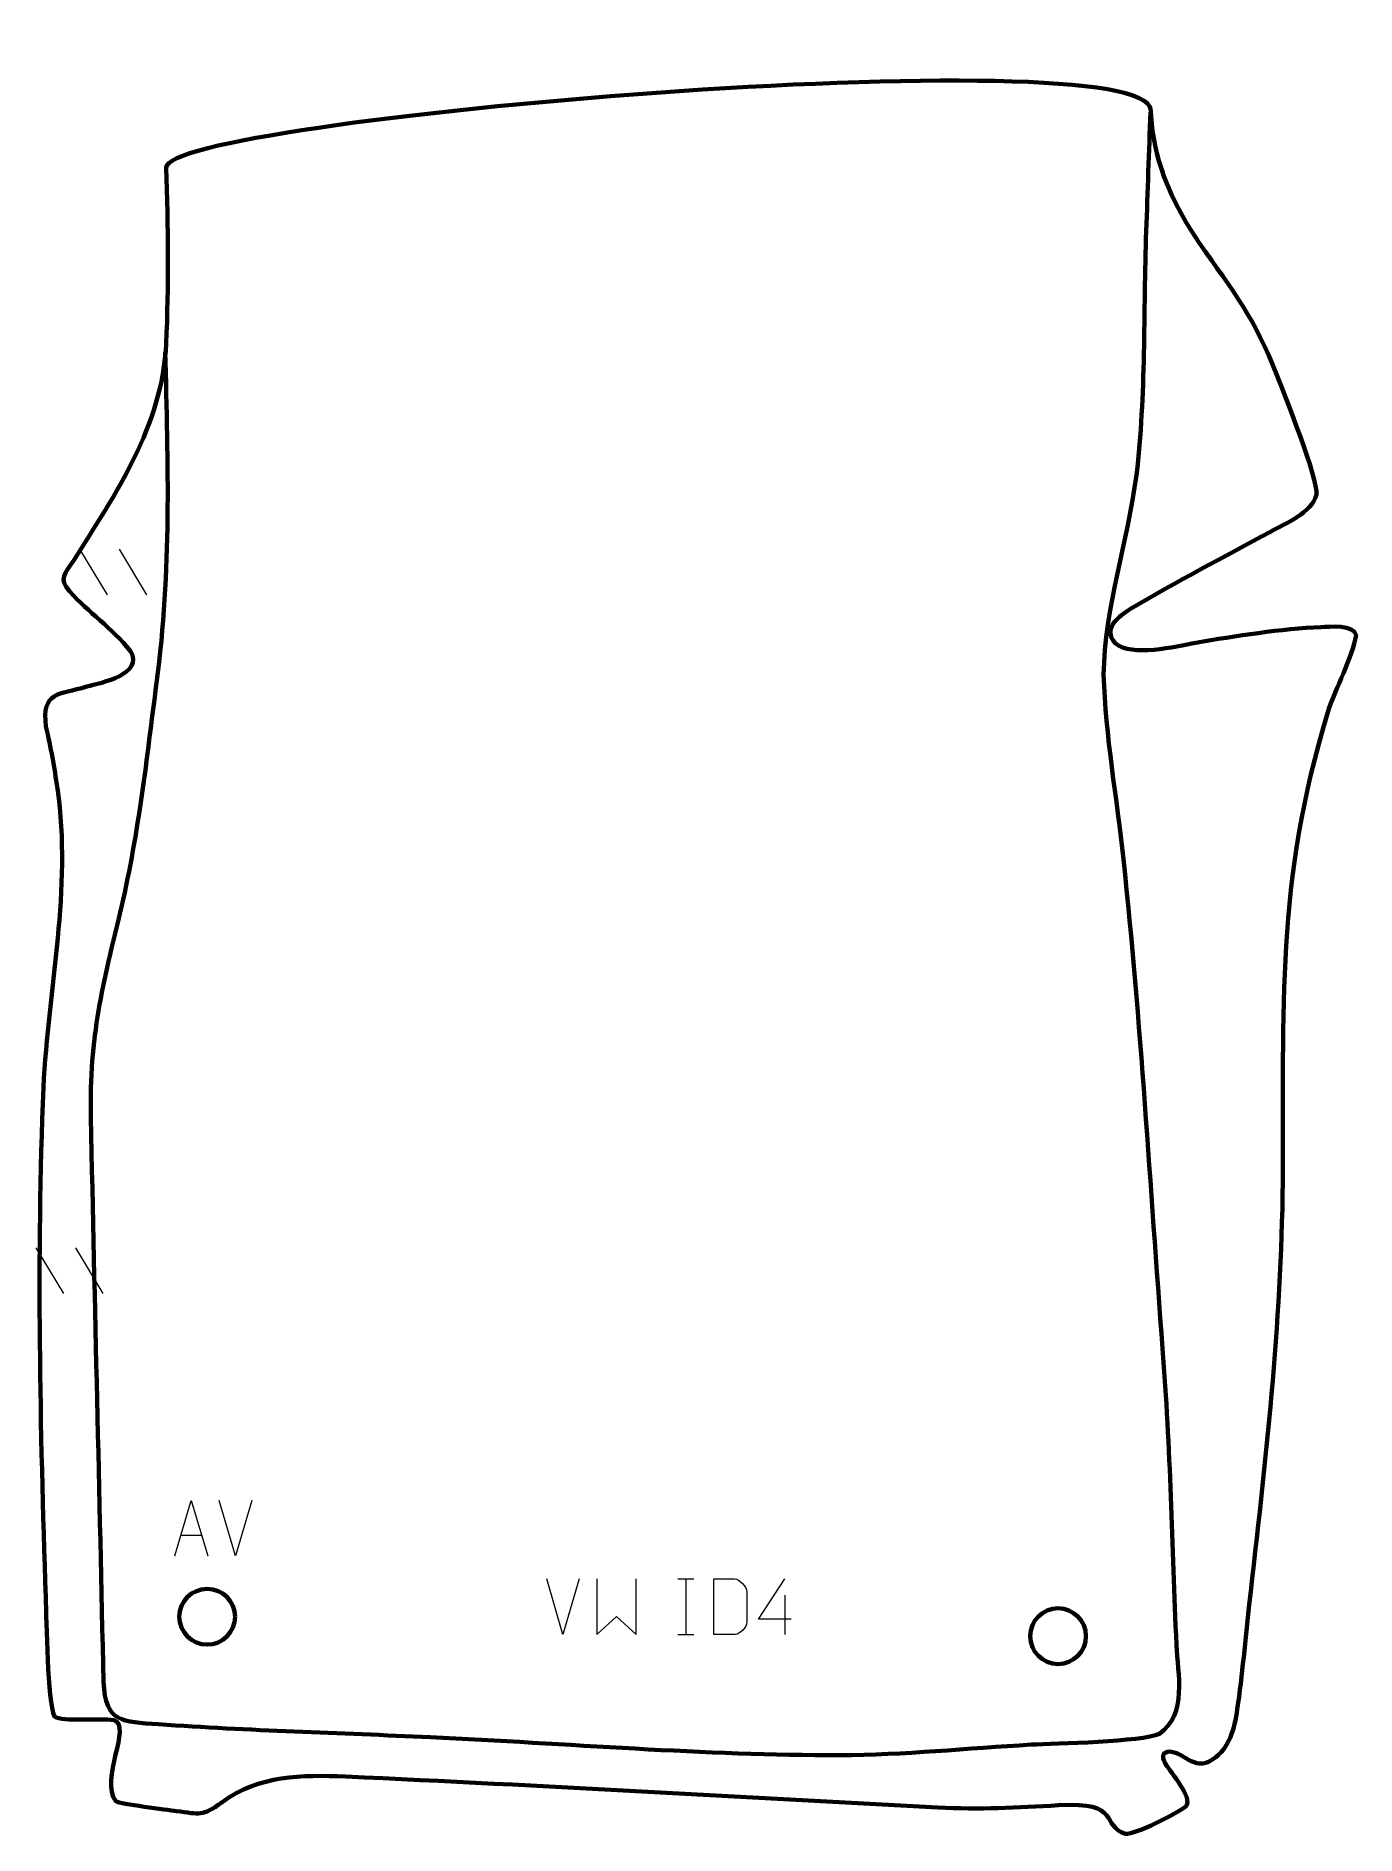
# Model space of a CAD drawing. Header units: millimetres. Extents: x -297 to 296, y -419 to 391.
import ezdxf

# ---------------------------------------------------------------- set-up
doc = ezdxf.new("R2010")
doc.units = ezdxf.units.MM
doc.header["$MEASUREMENT"] = 0
doc.layers.add('layer 1', color=7, linetype='Continuous')
doc.layers.add('layer 2', color=7, linetype='Continuous')

msp = doc.modelspace()

# ---------------------------------------------------------------- linework, layer by layer
at = {"layer": 'layer 1', "color": 142, "lineweight": 158}
msp.add_open_spline([(-239.0798, 248.6736), (-237.8629, 197.6693), (-236.2142, 150.5923), (-242.9894, 99.6728), (-242.9894, 99.6728), (-247.4952, 65.2766), (-250.8948, 33.0556), (-258.7327, -0.9461), (-258.7327, -0.9461), (-267.097, -36.1061), (-273.3388, -58.8995), (-272.5526, -95.8392), (-272.5526, -95.8392), (-270.7355, -180.4213), (-268.6979, -264.9984), (-266.855, -349.5799), (-266.855, -349.5799), (-265.981, -368.3027), (-258.4459, -367.5287), (-242.1003, -368.7018), (-242.1003, -368.7018), (-201.6191, -371.5635), (-160.5341, -372.6909), (-119.9397, -374.5289), (-119.9397, -374.5289), (-58.7733, -377.3976), (3.4128, -382.7374), (64.5626, -382.6359), (64.5626, -382.6359), (92.788, -382.5891), (122.0069, -379.4854), (150.3246, -377.9026), (150.3246, -377.9026), (161.408, -377.3508), (200.3055, -376.6929), (208.0563, -372.9847), (208.0563, -372.9847), (220.753, -364.313), (216.2271, -345.9781), (215.6711, -333.0006), (215.6711, -333.0006), (213.879, -288.3252), (212.9603, -244.4196), (209.4775, -199.7595), (209.4775, -199.7595), (203.7999, -126.5836), (199.7087, -52.5626), (191.8782, 20.3553), (191.8782, 20.3553), (188.9626, 47.507), (183.7973, 76.2078), (182.9091, 103.3228), (182.9091, 103.3228), (183.4644, 133.4353), (193.6729, 163.1856), (197.7237, 193.2063), (197.7237, 193.2063), (202.0581, 229.1323), (200.8141, 266.6752), (202.1109, 302.9532), (202.1109, 302.9532), (202.7484, 320.788), (203.3627, 338.6237), (203.9692, 356.4596)], degree=3, knots=[0, 0, 0, 0, 0.05882353, 0.05882353, 0.05882353, 0.05882353, 0.11764706, 0.11764706, 0.11764706, 0.11764706, 0.17647059, 0.17647059, 0.17647059, 0.17647059, 0.23529412, 0.23529412, 0.23529412, 0.23529412, 0.29411765, 0.29411765, 0.29411765, 0.29411765, 0.35294118, 0.35294118, 0.35294118, 0.35294118, 0.41176471, 0.41176471, 0.41176471, 0.41176471, 0.47058824, 0.47058824, 0.47058824, 0.47058824, 0.52941176, 0.52941176, 0.52941176, 0.52941176, 0.58823529, 0.58823529, 0.58823529, 0.58823529, 0.64705882, 0.64705882, 0.64705882, 0.64705882, 0.70588235, 0.70588235, 0.70588235, 0.70588235, 0.76470588, 0.76470588, 0.76470588, 0.76470588, 0.82352941, 0.82352941, 0.82352941, 0.82352941, 0.88235294, 0.88235294, 0.88235294, 0.88235294, 1, 1, 1, 1], dxfattribs=at)
at = {"layer": 'layer 1', "color": 250, "lineweight": 9}
for points in [[(-277.5968, 159.8825), (-277.5968, 159.8825), (-265.2325, 139.3382), (-265.2325, 139.3382)], [(-259.8669, 159.8825), (-259.8669, 159.8825), (-247.5026, 139.3382), (-247.5026, 139.3382)], [(-297.2129, -154.4111), (-297.2129, -154.4111), (-284.8487, -174.9554), (-284.8487, -174.9554)], [(-279.4831, -154.4111), (-279.4831, -154.4111), (-267.1187, -174.9554), (-267.1187, -174.9554)], [(-207.4571, -292.9624), (-207.4571, -292.9624), (-214.7789, -268.0088), (-214.7789, -268.0088)], [(-200.1352, -268.0088), (-200.1352, -268.0088), (-207.457, -292.9624), (-207.457, -292.9624)], [(-232.094, -283.7057), (-232.094, -283.7057), (-222.5983, -283.7057), (-222.5983, -283.7057)], [(-60.2084, -328.3092), (-60.2084, -328.3092), (-67.5302, -303.3556), (-67.5302, -303.3556)], [(-52.8865, -303.3556), (-52.8865, -303.3556), (-60.2083, -328.3092), (-60.2083, -328.3092)], [(-8.4972, -303.3555), (-8.4972, -303.3555), (-1.3291, -303.3555), (-1.3291, -303.3555)], [(-4.9132, -303.3555), (-4.9132, -303.3555), (-4.9132, -328.309), (-4.9132, -328.309)], [(39.5536, -310.6546), (39.5536, -310.6546), (39.5536, -328.3193), (39.5536, -328.3193)], [(-8.4972, -328.309), (-8.4972, -328.309), (-1.3291, -328.309), (-1.3291, -328.309)]]:
    msp.add_open_spline(points, degree=3, dxfattribs=at)
for points, knots in [([(-234.8166, -292.9551), (-234.8166, -292.9551), (-227.4456, -268.0016), (-227.4456, -268.0016), (-227.4456, -268.0016), (-227.4456, -268.0016), (-219.8757, -292.9551), (-219.8757, -292.9551)], [0, 0, 0, 0, 0.33333333, 0.33333333, 0.33333333, 0.33333333, 1, 1, 1, 1]), ([(-44.9131, -303.3533), (-44.9131, -303.3533), (-44.9131, -328.3113), (-44.9131, -328.3113), (-44.9131, -328.3113), (-44.9131, -328.3113), (-36.0704, -320.2466), (-36.0704, -320.2466), (-36.0704, -320.2466), (-36.0704, -320.2466), (-27.228, -328.3107), (-27.228, -328.3107), (-27.228, -328.3107), (-27.228, -328.3107), (-27.228, -303.3533), (-27.228, -303.3533)], [0, 0, 0, 0, 0.2, 0.2, 0.2, 0.2, 0.4, 0.4, 0.4, 0.4, 0.6, 0.6, 0.6, 0.6, 1, 1, 1, 1]), ([(7.6946, -328.2809), (10.0264, -328.2805), (14.9766, -328.3045), (17.3081, -328.3048), (17.3081, -328.3048), (19.2331, -328.4102), (22.5517, -324.8686), (22.5405, -322.8513), (22.5405, -322.8513), (22.5401, -317.0812), (22.5401, -314.9115), (22.5405, -309.1422), (22.5405, -309.1422), (22.5362, -307.0041), (19.1617, -303.344), (17.0093, -303.3575), (17.0093, -303.3575), (14.6836, -303.3575), (9.9593, -303.3575), (7.6332, -303.3575), (7.6332, -303.3575), (7.6336, -309.1044), (7.6949, -322.5336), (7.6946, -328.2809)], [0, 0, 0, 0, 0.14285714, 0.14285714, 0.14285714, 0.14285714, 0.28571429, 0.28571429, 0.28571429, 0.28571429, 0.42857143, 0.42857143, 0.42857143, 0.42857143, 0.57142857, 0.57142857, 0.57142857, 0.57142857, 0.71428571, 0.71428571, 0.71428571, 0.71428571, 1, 1, 1, 1]), ([(42.4977, -321.4157), (42.4977, -321.4157), (27.676, -321.4157), (27.676, -321.4157), (27.676, -321.4157), (27.676, -321.4157), (39.5536, -303.3452), (39.5536, -303.3452)], [0, 0, 0, 0, 0.33333333, 0.33333333, 0.33333333, 0.33333333, 1, 1, 1, 1])]:
    msp.add_open_spline(points, degree=3, knots=knots, dxfattribs=at)
at = {"layer": 'layer 1', "color": 142, "lineweight": 200}
for points in [[(-207.6799, -320.3442), (-207.6799, -313.4215), (-213.292, -307.8095), (-220.2147, -307.8095), (-220.2147, -307.8095), (-227.1375, -307.8095), (-232.7495, -313.4214), (-232.7495, -320.3442), (-232.7495, -320.3442), (-232.7496, -327.2669), (-227.1376, -332.8789), (-220.2148, -332.8789), (-220.2148, -332.8789), (-213.292, -332.8789), (-207.6799, -327.2669), (-207.6799, -320.3442)], [(-207.6799, -320.3442), (-207.6799, -313.4215), (-213.292, -307.8095), (-220.2147, -307.8095), (-220.2147, -307.8095), (-227.1375, -307.8095), (-232.7495, -313.4215), (-232.7495, -320.3442), (-232.7495, -320.3442), (-232.7496, -327.2669), (-227.1376, -332.8789), (-220.2148, -332.8789), (-220.2148, -332.8789), (-213.292, -332.8789), (-207.6799, -327.267), (-207.6799, -320.3442)], [(-207.6799, -320.3442), (-207.6799, -313.4215), (-213.292, -307.8095), (-220.2147, -307.8095), (-220.2147, -307.8095), (-227.1375, -307.8095), (-232.7495, -313.4215), (-232.7495, -320.3442), (-232.7495, -320.3442), (-232.7496, -327.2669), (-227.1376, -332.8789), (-220.2148, -332.8789), (-220.2148, -332.8789), (-213.292, -332.879), (-207.6799, -327.267), (-207.6799, -320.3442)], [(-207.6799, -320.3442), (-207.6799, -313.4215), (-213.292, -307.8095), (-220.2147, -307.8095), (-220.2147, -307.8095), (-227.1375, -307.8095), (-232.7495, -313.4215), (-232.7495, -320.3442), (-232.7495, -320.3442), (-232.7496, -327.2669), (-227.1376, -332.8789), (-220.2148, -332.8789), (-220.2148, -332.8789), (-213.292, -332.879), (-207.6799, -327.267), (-207.6799, -320.3442)], [(-207.6799, -320.3443), (-207.6799, -313.4215), (-213.292, -307.8096), (-220.2147, -307.8096), (-220.2147, -307.8096), (-227.1375, -307.8095), (-232.7495, -313.4215), (-232.7495, -320.3442), (-232.7495, -320.3442), (-232.7496, -327.2669), (-227.1376, -332.8789), (-220.2148, -332.879), (-220.2148, -332.879), (-213.292, -332.879), (-207.6799, -327.267), (-207.6799, -320.3443)], [(-207.6799, -320.3443), (-207.6799, -313.4215), (-213.292, -307.8096), (-220.2147, -307.8096), (-220.2147, -307.8096), (-227.1375, -307.8096), (-232.7495, -313.4215), (-232.7495, -320.3442), (-232.7495, -320.3442), (-232.7496, -327.267), (-227.1376, -332.8789), (-220.2148, -332.879), (-220.2148, -332.879), (-213.292, -332.879), (-207.6799, -327.267), (-207.6799, -320.3443)], [(-207.6799, -320.3443), (-207.6799, -313.4216), (-213.292, -307.8096), (-220.2147, -307.8096), (-220.2147, -307.8096), (-227.1375, -307.8096), (-232.7495, -313.4215), (-232.7495, -320.3442), (-232.7495, -320.3442), (-232.7496, -327.267), (-227.1376, -332.879), (-220.2148, -332.879), (-220.2148, -332.879), (-213.292, -332.879), (-207.6799, -327.267), (-207.6799, -320.3443)], [(-207.6799, -320.3443), (-207.6799, -313.4216), (-213.292, -307.8096), (-220.2147, -307.8096), (-220.2147, -307.8096), (-227.1375, -307.8096), (-232.7495, -313.4215), (-232.7495, -320.3443), (-232.7495, -320.3443), (-232.7496, -327.267), (-227.1376, -332.879), (-220.2148, -332.879), (-220.2148, -332.879), (-213.292, -332.879), (-207.6799, -327.267), (-207.6799, -320.3443)], [(-207.6799, -320.3443), (-207.6799, -313.4216), (-213.292, -307.8096), (-220.2147, -307.8096), (-220.2147, -307.8096), (-227.1375, -307.8096), (-232.7495, -313.4216), (-232.7495, -320.3443), (-232.7495, -320.3443), (-232.7496, -327.267), (-227.1376, -332.879), (-220.2148, -332.879), (-220.2148, -332.879), (-213.292, -332.879), (-207.6799, -327.267), (-207.6799, -320.3443)], [(-207.6799, -320.3443), (-207.6799, -313.4216), (-213.292, -307.8096), (-220.2147, -307.8096), (-220.2147, -307.8096), (-227.1375, -307.8096), (-232.7495, -313.4216), (-232.7495, -320.3443), (-232.7495, -320.3443), (-232.7496, -327.267), (-227.1376, -332.879), (-220.2148, -332.879), (-220.2148, -332.879), (-213.292, -332.879), (-207.6799, -327.2671), (-207.6799, -320.3443)], [(-207.6799, -320.3443), (-207.6799, -313.4216), (-213.292, -307.8096), (-220.2147, -307.8096), (-220.2147, -307.8096), (-227.1375, -307.8096), (-232.7495, -313.4216), (-232.7495, -320.3443), (-232.7495, -320.3443), (-232.7496, -327.267), (-227.1376, -332.879), (-220.2148, -332.879), (-220.2148, -332.879), (-213.292, -332.8791), (-207.6799, -327.2671), (-207.6799, -320.3443)], [(-207.6799, -320.3443), (-207.6799, -313.4216), (-213.292, -307.8097), (-220.2147, -307.8096), (-220.2147, -307.8096), (-227.1375, -307.8096), (-232.7495, -313.4216), (-232.7495, -320.3443), (-232.7495, -320.3443), (-232.7496, -327.267), (-227.1376, -332.879), (-220.2148, -332.879), (-220.2148, -332.879), (-213.292, -332.8791), (-207.6799, -327.2671), (-207.6799, -320.3443)], [(-207.6799, -320.3444), (-207.6799, -313.4216), (-213.292, -307.8097), (-220.2147, -307.8097), (-220.2147, -307.8097), (-227.1375, -307.8097), (-232.7495, -313.4216), (-232.7495, -320.3443), (-232.7495, -320.3443), (-232.7496, -327.267), (-227.1376, -332.879), (-220.2148, -332.8791), (-220.2148, -332.8791), (-213.292, -332.8791), (-207.6799, -327.2671), (-207.6799, -320.3444)], [(-207.6799, -320.3444), (-207.6799, -313.4217), (-213.292, -307.8097), (-220.2147, -307.8097), (-220.2147, -307.8097), (-227.1375, -307.8097), (-232.7495, -313.4216), (-232.7495, -320.3443), (-232.7495, -320.3443), (-232.7496, -327.2671), (-227.1376, -332.879), (-220.2148, -332.8791), (-220.2148, -332.8791), (-213.292, -332.8791), (-207.6799, -327.2671), (-207.6799, -320.3444)], [(-207.6799, -320.3444), (-207.6799, -313.4217), (-213.292, -307.8097), (-220.2147, -307.8097), (-220.2147, -307.8097), (-227.1375, -307.8097), (-232.7495, -313.4216), (-232.7495, -320.3444), (-232.7495, -320.3444), (-232.7496, -327.2671), (-227.1376, -332.8791), (-220.2148, -332.8791), (-220.2148, -332.8791), (-213.292, -332.8791), (-207.6799, -327.2671), (-207.6799, -320.3444)], [(-207.6799, -320.3444), (-207.6799, -313.4217), (-213.292, -307.8097), (-220.2147, -307.8097), (-220.2147, -307.8097), (-227.1375, -307.8097), (-232.7495, -313.4216), (-232.7495, -320.3444), (-232.7495, -320.3444), (-232.7496, -327.2671), (-227.1376, -332.8791), (-220.2148, -332.8791), (-220.2148, -332.8791), (-213.292, -332.8791), (-207.6799, -327.2671), (-207.6799, -320.3444)], [(-207.6799, -320.3444), (-207.6799, -313.4217), (-213.292, -307.8097), (-220.2147, -307.8097), (-220.2147, -307.8097), (-227.1375, -307.8097), (-232.7495, -313.4217), (-232.7495, -320.3444), (-232.7495, -320.3444), (-232.7496, -327.2671), (-227.1376, -332.8791), (-220.2148, -332.8791), (-220.2148, -332.8791), (-213.292, -332.8791), (-207.6799, -327.2672), (-207.6799, -320.3444)], [(-207.6799, -320.3444), (-207.6799, -313.4217), (-213.292, -307.8097), (-220.2147, -307.8097), (-220.2147, -307.8097), (-227.1375, -307.8097), (-232.7495, -313.4217), (-232.7495, -320.3444), (-232.7495, -320.3444), (-232.7496, -327.2671), (-227.1376, -332.8791), (-220.2148, -332.8791), (-220.2148, -332.8791), (-213.292, -332.8792), (-207.6799, -327.2672), (-207.6799, -320.3444)], [(-207.6799, -320.3444), (-207.6799, -313.4217), (-213.292, -307.8097), (-220.2147, -307.8097), (-220.2147, -307.8097), (-227.1375, -307.8097), (-232.7495, -313.4217), (-232.7495, -320.3444), (-232.7495, -320.3444), (-232.7496, -327.2671), (-227.1376, -332.8791), (-220.2148, -332.8791), (-220.2148, -332.8791), (-213.292, -332.8792), (-207.6799, -327.2672), (-207.6799, -320.3444)], [(-207.6799, -320.3445), (-207.6799, -313.4217), (-213.292, -307.8098), (-220.2147, -307.8098), (-220.2147, -307.8098), (-227.1375, -307.8097), (-232.7495, -313.4217), (-232.7495, -320.3444), (-232.7495, -320.3444), (-232.7496, -327.2671), (-227.1376, -332.8791), (-220.2148, -332.8792), (-220.2148, -332.8792), (-213.292, -332.8792), (-207.6799, -327.2672), (-207.6799, -320.3445)], [(-207.6799, -320.3445), (-207.6799, -313.4217), (-213.292, -307.8098), (-220.2147, -307.8098), (-220.2147, -307.8098), (-227.1375, -307.8098), (-232.7495, -313.4217), (-232.7495, -320.3444), (-232.7495, -320.3444), (-232.7496, -327.2671), (-227.1376, -332.8791), (-220.2148, -332.8792), (-220.2148, -332.8792), (-213.292, -332.8792), (-207.6799, -327.2672), (-207.6799, -320.3445)], [(174.9994, -329.1), (174.9994, -322.1773), (169.3873, -316.5653), (162.4646, -316.5653), (162.4646, -316.5653), (155.5418, -316.5653), (149.9298, -322.1772), (149.9298, -329.1), (149.9298, -329.1), (149.9297, -336.0227), (155.5417, -341.6347), (162.4645, -341.6347), (162.4645, -341.6347), (169.3873, -341.6347), (174.9994, -336.0227), (174.9994, -329.1)], [(174.9994, -329.1), (174.9994, -322.1773), (169.3873, -316.5653), (162.4646, -316.5653), (162.4646, -316.5653), (155.5418, -316.5653), (149.9298, -322.1773), (149.9298, -329.1), (149.9298, -329.1), (149.9297, -336.0227), (155.5417, -341.6347), (162.4645, -341.6347), (162.4645, -341.6347), (169.3873, -341.6347), (174.9994, -336.0228), (174.9994, -329.1)], [(174.9994, -329.1), (174.9994, -322.1773), (169.3873, -316.5653), (162.4646, -316.5653), (162.4646, -316.5653), (155.5418, -316.5653), (149.9298, -322.1773), (149.9298, -329.1), (149.9298, -329.1), (149.9297, -336.0227), (155.5417, -341.6347), (162.4645, -341.6347), (162.4645, -341.6347), (169.3873, -341.6348), (174.9994, -336.0228), (174.9994, -329.1)], [(174.9994, -329.1), (174.9994, -322.1773), (169.3873, -316.5653), (162.4646, -316.5653), (162.4646, -316.5653), (155.5418, -316.5653), (149.9298, -322.1773), (149.9298, -329.1), (149.9298, -329.1), (149.9297, -336.0227), (155.5417, -341.6347), (162.4645, -341.6347), (162.4645, -341.6347), (169.3873, -341.6348), (174.9994, -336.0228), (174.9994, -329.1)], [(174.9994, -329.1001), (174.9994, -322.1773), (169.3873, -316.5654), (162.4646, -316.5654), (162.4646, -316.5654), (155.5418, -316.5653), (149.9298, -322.1773), (149.9298, -329.1), (149.9298, -329.1), (149.9297, -336.0227), (155.5417, -341.6347), (162.4645, -341.6348), (162.4645, -341.6348), (169.3873, -341.6348), (174.9994, -336.0228), (174.9994, -329.1001)], [(174.9994, -329.1001), (174.9994, -322.1773), (169.3873, -316.5654), (162.4646, -316.5654), (162.4646, -316.5654), (155.5418, -316.5654), (149.9298, -322.1773), (149.9298, -329.1), (149.9298, -329.1), (149.9297, -336.0228), (155.5417, -341.6347), (162.4645, -341.6348), (162.4645, -341.6348), (169.3873, -341.6348), (174.9994, -336.0228), (174.9994, -329.1001)], [(174.9994, -329.1001), (174.9994, -322.1774), (169.3873, -316.5654), (162.4646, -316.5654), (162.4646, -316.5654), (155.5418, -316.5654), (149.9298, -322.1773), (149.9298, -329.1), (149.9298, -329.1), (149.9297, -336.0228), (155.5417, -341.6348), (162.4645, -341.6348), (162.4645, -341.6348), (169.3873, -341.6348), (174.9994, -336.0228), (174.9994, -329.1001)], [(174.9994, -329.1001), (174.9994, -322.1774), (169.3873, -316.5654), (162.4646, -316.5654), (162.4646, -316.5654), (155.5418, -316.5654), (149.9298, -322.1773), (149.9298, -329.1001), (149.9298, -329.1001), (149.9297, -336.0228), (155.5417, -341.6348), (162.4645, -341.6348), (162.4645, -341.6348), (169.3873, -341.6348), (174.9994, -336.0228), (174.9994, -329.1001)], [(174.9994, -329.1001), (174.9994, -322.1774), (169.3873, -316.5654), (162.4646, -316.5654), (162.4646, -316.5654), (155.5418, -316.5654), (149.9298, -322.1774), (149.9298, -329.1001), (149.9298, -329.1001), (149.9297, -336.0228), (155.5417, -341.6348), (162.4645, -341.6348), (162.4645, -341.6348), (169.3873, -341.6348), (174.9994, -336.0228), (174.9994, -329.1001)], [(174.9994, -329.1001), (174.9994, -322.1774), (169.3873, -316.5654), (162.4646, -316.5654), (162.4646, -316.5654), (155.5418, -316.5654), (149.9298, -322.1774), (149.9298, -329.1001), (149.9298, -329.1001), (149.9297, -336.0228), (155.5417, -341.6348), (162.4645, -341.6348), (162.4645, -341.6348), (169.3873, -341.6348), (174.9994, -336.0229), (174.9994, -329.1001)], [(174.9994, -329.1001), (174.9994, -322.1774), (169.3873, -316.5654), (162.4646, -316.5654), (162.4646, -316.5654), (155.5418, -316.5654), (149.9298, -322.1774), (149.9298, -329.1001), (149.9298, -329.1001), (149.9297, -336.0228), (155.5417, -341.6348), (162.4645, -341.6348), (162.4645, -341.6348), (169.3873, -341.6349), (174.9994, -336.0229), (174.9994, -329.1001)], [(174.9994, -329.1001), (174.9994, -322.1774), (169.3873, -316.5655), (162.4646, -316.5654), (162.4646, -316.5654), (155.5418, -316.5654), (149.9298, -322.1774), (149.9298, -329.1001), (149.9298, -329.1001), (149.9297, -336.0228), (155.5417, -341.6348), (162.4645, -341.6348), (162.4645, -341.6348), (169.3873, -341.6349), (174.9994, -336.0229), (174.9994, -329.1001)], [(174.9994, -329.1002), (174.9994, -322.1774), (169.3873, -316.5655), (162.4646, -316.5655), (162.4646, -316.5655), (155.5418, -316.5655), (149.9298, -322.1774), (149.9298, -329.1001), (149.9298, -329.1001), (149.9297, -336.0228), (155.5417, -341.6348), (162.4645, -341.6349), (162.4645, -341.6349), (169.3873, -341.6349), (174.9994, -336.0229), (174.9994, -329.1002)], [(174.9994, -329.1002), (174.9994, -322.1775), (169.3873, -316.5655), (162.4646, -316.5655), (162.4646, -316.5655), (155.5418, -316.5655), (149.9298, -322.1774), (149.9298, -329.1001), (149.9298, -329.1001), (149.9297, -336.0229), (155.5417, -341.6348), (162.4645, -341.6349), (162.4645, -341.6349), (169.3873, -341.6349), (174.9994, -336.0229), (174.9994, -329.1002)], [(174.9994, -329.1002), (174.9994, -322.1775), (169.3873, -316.5655), (162.4646, -316.5655), (162.4646, -316.5655), (155.5418, -316.5655), (149.9298, -322.1774), (149.9298, -329.1002), (149.9298, -329.1002), (149.9297, -336.0229), (155.5417, -341.6349), (162.4645, -341.6349), (162.4645, -341.6349), (169.3873, -341.6349), (174.9994, -336.0229), (174.9994, -329.1002)], [(174.9994, -329.1002), (174.9994, -322.1775), (169.3873, -316.5655), (162.4646, -316.5655), (162.4646, -316.5655), (155.5418, -316.5655), (149.9298, -322.1774), (149.9298, -329.1002), (149.9298, -329.1002), (149.9297, -336.0229), (155.5417, -341.6349), (162.4645, -341.6349), (162.4645, -341.6349), (169.3873, -341.6349), (174.9994, -336.0229), (174.9994, -329.1002)], [(174.9994, -329.1002), (174.9994, -322.1775), (169.3873, -316.5655), (162.4646, -316.5655), (162.4646, -316.5655), (155.5418, -316.5655), (149.9298, -322.1775), (149.9298, -329.1002), (149.9298, -329.1002), (149.9297, -336.0229), (155.5417, -341.6349), (162.4645, -341.6349), (162.4645, -341.6349), (169.3873, -341.6349), (174.9994, -336.023), (174.9994, -329.1002)], [(174.9994, -329.1002), (174.9994, -322.1775), (169.3873, -316.5655), (162.4646, -316.5655), (162.4646, -316.5655), (155.5418, -316.5655), (149.9298, -322.1775), (149.9298, -329.1002), (149.9298, -329.1002), (149.9297, -336.0229), (155.5417, -341.6349), (162.4645, -341.6349), (162.4645, -341.6349), (169.3873, -341.635), (174.9994, -336.023), (174.9994, -329.1002)], [(174.9994, -329.1002), (174.9994, -322.1775), (169.3873, -316.5655), (162.4646, -316.5655), (162.4646, -316.5655), (155.5418, -316.5655), (149.9298, -322.1775), (149.9298, -329.1002), (149.9298, -329.1002), (149.9297, -336.0229), (155.5417, -341.6349), (162.4645, -341.6349), (162.4645, -341.6349), (169.3873, -341.635), (174.9994, -336.023), (174.9994, -329.1002)], [(174.9994, -329.1003), (174.9994, -322.1775), (169.3873, -316.5656), (162.4646, -316.5656), (162.4646, -316.5656), (155.5418, -316.5655), (149.9298, -322.1775), (149.9298, -329.1002), (149.9298, -329.1002), (149.9297, -336.0229), (155.5417, -341.6349), (162.4645, -341.635), (162.4645, -341.635), (169.3873, -341.635), (174.9994, -336.023), (174.9994, -329.1003)], [(174.9994, -329.1003), (174.9994, -322.1775), (169.3873, -316.5656), (162.4646, -316.5656), (162.4646, -316.5656), (155.5418, -316.5656), (149.9298, -322.1775), (149.9298, -329.1002), (149.9298, -329.1002), (149.9297, -336.0229), (155.5417, -341.6349), (162.4645, -341.635), (162.4645, -341.635), (169.3873, -341.635), (174.9994, -336.023), (174.9994, -329.1003)]]:
    msp.add_open_spline(points, degree=3, knots=[0, 0, 0, 0, 0.2, 0.2, 0.2, 0.2, 0.4, 0.4, 0.4, 0.4, 0.6, 0.6, 0.6, 0.6, 1, 1, 1, 1], dxfattribs=at)
for points in [[(-220.2147, -307.8095), (-220.2147, -307.8095), (-220.2147, -307.8098), (-220.2147, -307.8098)], [(-232.7495, -320.3442), (-232.7495, -320.3442), (-232.7495, -320.3444), (-232.7495, -320.3444)], [(-207.6799, -320.3442), (-207.6799, -320.3442), (-207.6799, -320.3445), (-207.6799, -320.3445)], [(-207.6799, -320.3442), (-207.6799, -320.3442), (-207.6799, -320.3445), (-207.6799, -320.3445)], [(162.4646, -316.5653), (162.4646, -316.5653), (162.4646, -316.5656), (162.4646, -316.5656)], [(149.9298, -329.1), (149.9298, -329.1), (149.9298, -329.1002), (149.9298, -329.1002)], [(174.9994, -329.1), (174.9994, -329.1), (174.9994, -329.1003), (174.9994, -329.1003)], [(174.9994, -329.1), (174.9994, -329.1), (174.9994, -329.1003), (174.9994, -329.1003)], [(-220.2148, -332.8789), (-220.2148, -332.8789), (-220.2148, -332.8792), (-220.2148, -332.8792)], [(162.4645, -341.6347), (162.4645, -341.6347), (162.4645, -341.635), (162.4645, -341.635)]]:
    msp.add_open_spline(points, degree=3, dxfattribs=at)
at = {"layer": 'layer 2', "color": 242, "lineweight": 158}
msp.add_open_spline([(204.1636, 357.371), (204.8932, 341.4158), (208.9209, 322.6327), (225.9339, 297.7068), (225.9339, 297.7068), (241.4495, 275.5584), (250.8912, 263.8277), (260.9724, 237.8979), (260.9724, 237.8979), (264.4311, 228.955), (279.4984, 191.2899), (278.6524, 184.3802), (278.6524, 184.3802), (276.5681, 176.1898), (264.8321, 171.4993), (257.9307, 167.7284), (257.9307, 167.7284), (236.9196, 156.2595), (215.6914, 145.2412), (195.114, 132.9916), (195.114, 132.9916), (189.7742, 129.806), (182.2606, 124.17), (188.1628, 117.6206), (188.1628, 117.6206), (195.7111, 111.1117), (215.1485, 116.1185), (224.4442, 117.7434), (224.4442, 117.7434), (242.03, 120.8077), (263.1237, 124.0866), (280.7883, 124.8353), (280.7883, 124.8353), (284.0492, 124.9736), (296.1298, 126.07), (296.4632, 121.0259), (296.4632, 121.0259), (294.9711, 111.7033), (287.0437, 96.6471), (283.7638, 86.5242), (283.7638, 86.5242), (260.4107, 9.5862), (263.9785, -46.5244), (263.5319, -124.7928), (263.5319, -124.7928), (262.8371, -189.4139), (255.7703, -250.9212), (248.4485, -314.9283), (248.4485, -314.9283), (246.689, -330.3868), (245.3445, -346.676), (243.0815, -361.9757), (243.0815, -361.9757), (241.7294, -370.8155), (239.7934, -379.1638), (231.9653, -384.6275), (231.9653, -384.6275), (223.51, -390.5288), (218.434, -380.0943), (211.6569, -381.1188), (211.6569, -381.1188), (208.5911, -381.9724), (209.6574, -384.4002), (210.8532, -386.64), (210.8532, -386.64), (213.1853, -390.6519), (223.4833, -401.7578), (219.8599, -405.7611), (219.8599, -405.7611), (215.811, -408.8388), (197.2077, -418.5515), (192.6769, -417.9753), (192.6769, -417.9753), (181.5308, -414.6002), (191.3947, -403.4272), (162.7303, -405.1326), (162.7303, -405.1326), (143.7943, -406.3052), (127.3751, -407.135), (108.3234, -406.1427), (108.3234, -406.1427), (19.6284, -401.519), (-69.1227, -396.277), (-157.8369, -392.2516), (-157.8369, -392.2516), (-177.9651, -391.4937), (-196.6484, -391.5338), (-213.6824, -403.8618), (-213.6824, -403.8618), (-222.6396, -410.3445), (-223.2133, -409.1819), (-234.2009, -407.7656), (-234.2009, -407.7656), (-237.9062, -407.2638), (-259.7543, -404.5024), (-261.2444, -403.385), (-261.2444, -403.385), (-268.9998, -393.6359), (-253.6115, -369.2945), (-262.2039, -366.9199), (-262.2039, -366.9199), (-268.4761, -365.7284), (-285.2767, -367.8982), (-288.9047, -365.2234), (-288.9047, -365.2234), (-292.1216, -358.2205), (-292.3993, -322.2013), (-292.7868, -311.5976), (-292.7868, -311.5976), (-295.4104, -235.5935), (-296.9543, -158.3163), (-293.8886, -82.3322), (-293.8886, -82.3322), (-291.5686, -37.2205), (-281.0492, 6.839), (-287.5613, 52.151), (-287.5613, 52.151), (-288.9649, 61.8974), (-290.4897, 70.4324), (-292.7314, 80.0322), (-292.7314, 80.0322), (-294.7761, 95.916), (-287.1165, 94.3339), (-274.3069, 98.0261), (-274.3069, 98.0261), (-267.8449, 99.8039), (-248.3914, 103.6218), (-254.7679, 114.0295), (-254.7679, 114.0295), (-263.2144, 124.6546), (-273.4187, 131.2184), (-282.1499, 140.9201), (-282.1499, 140.9201), (-287.1471, 146.8914), (-284.2018, 148.5819), (-280.4104, 154.6374), (-280.4104, 154.6374), (-261.1359, 185.2575), (-240.512, 214.9598), (-238.6558, 252.351), (-238.6558, 252.351), (-237.5031, 278.2644), (-237.6971, 305.2087), (-238.7203, 331.4003), (-238.7203, 331.4003), (-239.584, 353.5097), (202.6402, 390.7236), (204.1636, 357.371)], degree=3, knots=[0, 0, 0, 0, 0.02631579, 0.02631579, 0.02631579, 0.02631579, 0.05263158, 0.05263158, 0.05263158, 0.05263158, 0.07894737, 0.07894737, 0.07894737, 0.07894737, 0.10526316, 0.10526316, 0.10526316, 0.10526316, 0.13157895, 0.13157895, 0.13157895, 0.13157895, 0.15789474, 0.15789474, 0.15789474, 0.15789474, 0.18421053, 0.18421053, 0.18421053, 0.18421053, 0.21052632, 0.21052632, 0.21052632, 0.21052632, 0.23684211, 0.23684211, 0.23684211, 0.23684211, 0.26315789, 0.26315789, 0.26315789, 0.26315789, 0.28947368, 0.28947368, 0.28947368, 0.28947368, 0.31578947, 0.31578947, 0.31578947, 0.31578947, 0.34210526, 0.34210526, 0.34210526, 0.34210526, 0.36842105, 0.36842105, 0.36842105, 0.36842105, 0.39473684, 0.39473684, 0.39473684, 0.39473684, 0.42105263, 0.42105263, 0.42105263, 0.42105263, 0.44736842, 0.44736842, 0.44736842, 0.44736842, 0.47368421, 0.47368421, 0.47368421, 0.47368421, 0.5, 0.5, 0.5, 0.5, 0.52631579, 0.52631579, 0.52631579, 0.52631579, 0.55263158, 0.55263158, 0.55263158, 0.55263158, 0.57894737, 0.57894737, 0.57894737, 0.57894737, 0.60526316, 0.60526316, 0.60526316, 0.60526316, 0.63157895, 0.63157895, 0.63157895, 0.63157895, 0.65789474, 0.65789474, 0.65789474, 0.65789474, 0.68421053, 0.68421053, 0.68421053, 0.68421053, 0.71052632, 0.71052632, 0.71052632, 0.71052632, 0.73684211, 0.73684211, 0.73684211, 0.73684211, 0.76315789, 0.76315789, 0.76315789, 0.76315789, 0.78947368, 0.78947368, 0.78947368, 0.78947368, 0.81578947, 0.81578947, 0.81578947, 0.81578947, 0.84210526, 0.84210526, 0.84210526, 0.84210526, 0.86842105, 0.86842105, 0.86842105, 0.86842105, 0.89473684, 0.89473684, 0.89473684, 0.89473684, 0.92105263, 0.92105263, 0.92105263, 0.92105263, 0.94736842, 0.94736842, 0.94736842, 0.94736842, 1, 1, 1, 1], dxfattribs=at)

doc.saveas('drawing.dxf')
